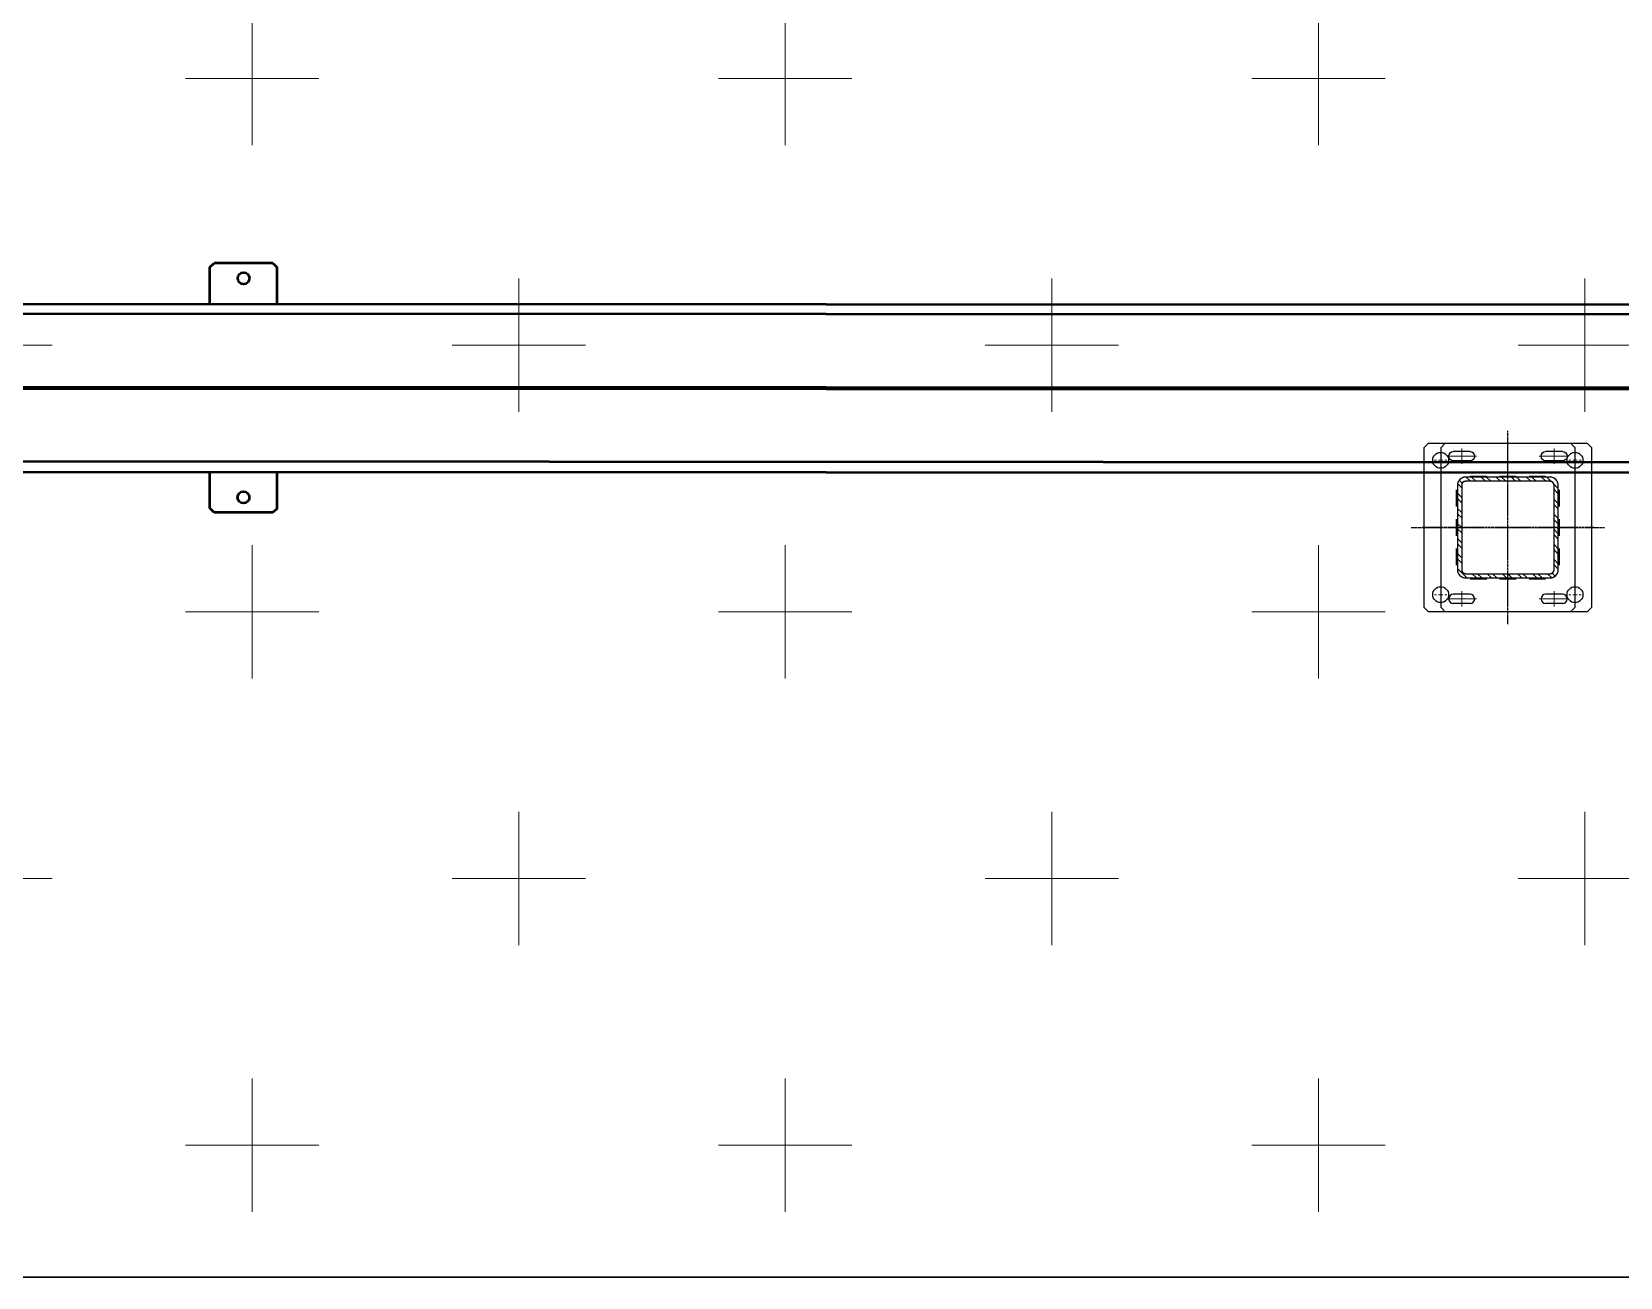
# Model space of a CAD drawing. Header units: millimetres. Extents: x 845401 to 948039, y 511594 to 550263.
# Drawn here: x 917960 to 919852, y 534438 to 535921 of the extents above; entities that cross this region are included whole.
import ezdxf

# ---------------------------------------------------------------- set-up
doc = ezdxf.new("R2010")
doc.units = ezdxf.units.MM
for name, pattern in [('ACAD_ISO02W100', [15, 12, -3]), ('CENTER', [0]), ('CENTERX2', [4, 2.5, -0.5, 0.5, -0.5])]:
    doc.linetypes.add(name, pattern=pattern)
for name, color, linetype in [('00', 7, 'Continuous'), ('中心线层', 1, 'CENTERX2'), ('剖面线层', 2, 'Continuous'), ('焊接符号', 2, 'Continuous'), ('虚线', 4, 'ACAD_ISO02W100')]:
    doc.layers.add(name, color=color, linetype=linetype)
for name, color, linetype, lineweight in [('A-剖-0.10mm.......SECT-L01', 255, 'Continuous', 18), ('中心线', 1, 'CENTER', 9), ('可见 (ISO)', 7, 'Continuous', 50), ('粗实线', 7, 'Continuous', 30)]:
    doc.layers.add(name, color=color, linetype=linetype, lineweight=lineweight)

# ---------------------------------------------------------------- blocks, each defined once
blk = doc.blocks.new('单件分离新结构核图')
at = {"layer": '可见 (ISO)'}
for p, q in [((4624435.2, 894296.6), (4624440.2, 894301.6)), ((4624435.2, 894253.6), (4624435.2, 894296.6)), ((4624510.2, 894301.6), (4624440.2, 894301.6)), ((4624510.2, 894301.6), (4624515.2, 894296.6)), ((4624515.2, 894253.6), (4624515.2, 894296.6)), ((4623956.4, 894253.1), (4626856.4, 894253.1)), ((4626956.4, 894241.1), (4623956.4, 894241.1)), ((4626936.4, 894153.8), (4623976.4, 894153.8)), ((4623976.4, 894152.3), (4626936.4, 894152.3)), ((4626956.4, 894065.1), (4623956.4, 894065.1)), ((4623956.4, 894053.1), (4626956.4, 894053.1)), ((4624435.2, 894009.6), (4624435.2, 894052.6)), ((4624515.2, 894009.6), (4624515.2, 894052.6)), ((4624440.2, 894004.6), (4624435.2, 894009.6)), ((4624510.2, 894004.6), (4624440.2, 894004.6)), ((4624515.2, 894009.6), (4624510.2, 894004.6))]:
    blk.add_line(p, q, dxfattribs=at)
for centre in [(4624475.2, 894283.6), (4624475.2, 894022.6)]:
    blk.add_circle(centre, 7, dxfattribs=at)
blk = doc.blocks.new('C线')
at = {"layer": 'A-剖-0.10mm.......SECT-L01', "color": 1, "rotation": 359.9712527628268}
blk.add_blockref('单件分离新结构核图', (-3624841.2, -417498, 12.7), dxfattribs=at)
blk = doc.blocks.new('SW_CENTERMARKSYMBOL_1')
at = {"layer": '中心线层', "color": 0, "linetype": 'CENTERX2', "lineweight": 18}
for p, q in [((-5, 0), (-8, 0)), ((0, 0), (-2.5, 0)), ((0, 5), (0, 8)), ((0, 0), (0, 2.5)), ((0, 0), (0, -2.5)), ((0, 0), (2.5, 0)), ((5, 0), (8, 0)), ((0, -5), (0, -8))]:
    blk.add_line(p, q, dxfattribs=at)
blk = doc.blocks.new('A$C0EA93B13')
at = {"layer": '剖面线层'}
h = blk.add_hatch(dxfattribs=at)
h.set_pattern_fill('STEEL', color=256, scale=4, angle=360)
h.set_pattern_definition([(45, (-777.313, -2370.405), (-8.980256, 8.980256), []), (45, (-777.313, -2364.055), (-8.980256, 8.980256), [])])
h.paths.add_polyline_path([(174.1, 175), (123.7, 175), (123.7, 170), (174.1, 170, -0.414214), (178.7, 165.4), (178.7, 115), (183.7, 115), (183.7, 165.4, 0.414214)])
h.paths.add_polyline_path([(123.7, 175), (73.3, 175, 0.414214), (63.7, 165.4), (63.7, 115), (68.7, 115), (68.7, 165.4, -0.414214), (73.3, 170), (123.7, 170)])
h.paths.add_polyline_path([(68.7, 115), (63.7, 115), (63.7, 64.6, 0.414214), (73.3, 55), (123.7, 55), (123.7, 60), (73.3, 60, -0.414214), (68.7, 64.6)])
h.paths.add_polyline_path([(183.7, 115), (178.7, 115), (178.7, 64.6, -0.414214), (174.1, 60), (123.7, 60), (123.7, 55), (174.1, 55, 0.414214), (183.7, 64.6)])
at = {"color": 7, "linetype": 'Continuous', "lineweight": 25}
for p, q in [((28.7, 215), (23.7, 210)), ((23.7, 210), (23.7, 20)), ((218.7, 215), (28.7, 215)), ((223.7, 210), (218.7, 215)), ((223.7, 20), (223.7, 210)), ((174.1, 175), (73.3, 175)), ((63.7, 165.4), (63.7, 64.6)), ((68.7, 165.4), (68.7, 64.6)), ((174.1, 170), (73.3, 170)), ((178.7, 64.6), (178.7, 165.4)), ((183.7, 64.6), (183.7, 165.4)), ((73.3, 60), (174.1, 60)), ((73.3, 55), (174.1, 55)), ((23.7, 20), (28.7, 15)), ((218.7, 15), (223.7, 20)), ((28.7, 15), (218.7, 15))]:
    blk.add_line(p, q, dxfattribs=at)
for centre in [(43.7, 195), (203.7, 195), (43.7, 35), (203.7, 35)]:
    blk.add_circle(centre, 9.5, dxfattribs=at)
for centre, radius, start, end in [((73.3, 165.4), 9.6, 90, 180), ((174.1, 165.4), 9.6, 0, 90), ((73.3, 165.4), 4.6, 90, 180), ((174.1, 165.4), 4.6, 0, 90), ((73.3, 64.6), 9.6, 180, 270), ((73.3, 64.6), 4.6, 180, 270), ((174.1, 64.6), 9.6, 270, 0), ((174.1, 64.6), 4.6, 270, 0)]:
    blk.add_arc(centre, radius, start, end, dxfattribs=at)
at = {"layer": '中心线层'}
for p, q in [((123.7, 230), (123.7, 0)), ((8.7, 115), (238.7, 115))]:
    blk.add_line(p, q, dxfattribs=at)
for p in [(43.7, 195), (203.7, 195), (43.7, 35), (203.7, 35)]:
    blk.add_blockref('SW_CENTERMARKSYMBOL_1', p, dxfattribs=at)
blk = doc.blocks.new('DSGDG')
at = {"color": 7, "linetype": 'Continuous', "lineweight": 25}
for p, q in [((95.8, 1999.2), (115.8, 1999.2)), ((95.8, 1988.2), (115.8, 1988.2))]:
    blk.add_line(p, q, dxfattribs=at)
for centre, start, end in [((95.8, 1993.7), 90, 270), ((115.8, 1993.7), 270, 90)]:
    blk.add_arc(centre, 5.5, start, end, dxfattribs=at)
at = {"layer": '中心线'}
for p, q in [((88.3, 1993.7), (123.3, 1993.7)), ((105.8, 2002.7), (105.8, 1984.7)), ((105.8, 1999.9), (105.8, 1987.5))]:
    blk.add_line(p, q, dxfattribs=at)
blk = doc.blocks.new('A$C3A1C310D')
at = {"layer": '焊接符号'}
h = blk.add_hatch(color=256, dxfattribs=at)
h.dxf.hatch_style = 1
h.paths.add_polyline_path([(131.7, 173.9), (131.7, 171.9), (141.7, 171.9), (141.7, 173.9)])
h.paths.add_polyline_path([(121.7, 173.9), (121.7, 171.9), (131.7, 171.9), (131.7, 173.9)])
h = blk.add_hatch(color=256, dxfattribs=at)
h.dxf.hatch_style = 1
h.paths.add_polyline_path([(166.7, 173.9), (166.7, 171.9), (176.7, 171.9), (176.7, 173.9)])
h.paths.add_polyline_path([(156.7, 173.9), (156.7, 171.9), (166.7, 171.9), (166.7, 173.9)])
h = blk.add_hatch(color=256, dxfattribs=at)
h.dxf.hatch_style = 1
h.paths.add_polyline_path([(201.7, 173.9), (201.7, 171.9), (191.7, 171.9), (191.7, 173.9)])
h.paths.add_polyline_path([(211.7, 173.9), (211.7, 171.9), (201.7, 171.9), (201.7, 173.9)])
h = blk.add_hatch(color=256, dxfattribs=at)
h.dxf.hatch_style = 1
h.paths.add_polyline_path([(104.7, 146.9), (106.7, 146.9), (106.7, 136.9), (104.7, 136.9)])
h.paths.add_polyline_path([(104.7, 156.9), (106.7, 156.9), (106.7, 146.9), (104.7, 146.9)])
h = blk.add_hatch(color=256, dxfattribs=at)
h.dxf.hatch_style = 1
h.paths.add_polyline_path([(228.6, 146.9), (226.6, 146.9), (226.6, 136.9), (228.6, 136.9)])
h.paths.add_polyline_path([(228.6, 156.9), (226.6, 156.9), (226.6, 146.9), (228.6, 146.9)])
h = blk.add_hatch(color=256, dxfattribs=at)
h.dxf.hatch_style = 1
h.paths.add_polyline_path([(104.7, 111.9), (106.7, 111.9), (106.7, 101.9), (104.7, 101.9)])
h.paths.add_polyline_path([(104.7, 121.9), (106.7, 121.9), (106.7, 111.9), (104.7, 111.9)])
h = blk.add_hatch(color=256, dxfattribs=at)
h.dxf.hatch_style = 1
h.paths.add_polyline_path([(228.6, 111.9), (226.6, 111.9), (226.6, 101.9), (228.6, 101.9)])
h.paths.add_polyline_path([(228.6, 121.9), (226.6, 121.9), (226.6, 111.9), (228.6, 111.9)])
h = blk.add_hatch(color=256, dxfattribs=at)
h.dxf.hatch_style = 1
h.paths.add_polyline_path([(104.7, 76.9), (106.7, 76.9), (106.7, 86.9), (104.7, 86.9)])
h.paths.add_polyline_path([(104.7, 66.9), (106.7, 66.9), (106.7, 76.9), (104.7, 76.9)])
h = blk.add_hatch(color=256, dxfattribs=at)
h.dxf.hatch_style = 1
h.paths.add_polyline_path([(228.6, 76.9), (226.6, 76.9), (226.6, 86.9), (228.6, 86.9)])
h.paths.add_polyline_path([(228.6, 66.9), (226.6, 66.9), (226.6, 76.9), (228.6, 76.9)])
h = blk.add_hatch(color=256, dxfattribs=at)
h.dxf.hatch_style = 1
h.paths.add_polyline_path([(131.7, 49.9), (131.7, 51.9), (141.7, 51.9), (141.7, 49.9)])
h.paths.add_polyline_path([(121.7, 49.9), (121.7, 51.9), (131.7, 51.9), (131.7, 49.9)])
h = blk.add_hatch(color=256, dxfattribs=at)
h.dxf.hatch_style = 1
h.paths.add_polyline_path([(166.7, 49.9), (166.7, 51.9), (176.7, 51.9), (176.7, 49.9)])
h.paths.add_polyline_path([(156.7, 49.9), (156.7, 51.9), (166.7, 51.9), (166.7, 49.9)])
h = blk.add_hatch(color=256, dxfattribs=at)
h.dxf.hatch_style = 1
h.paths.add_polyline_path([(201.7, 49.9), (201.7, 51.9), (191.7, 51.9), (191.7, 49.9)])
h.paths.add_polyline_path([(211.7, 49.9), (211.7, 51.9), (201.7, 51.9), (201.7, 49.9)])
at = {"color": 7, "linetype": 'Continuous', "lineweight": 25}
for p, q in [((71.7, 191.9), (66.7, 186.9)), ((261.7, 191.9), (71.7, 191.9)), ((266.7, 186.9), (261.7, 191.9)), ((66.7, 186.9), (66.7, 36.9)), ((266.7, 36.9), (266.7, 186.9)), ((66.7, 36.9), (71.7, 31.9)), ((71.7, 31.9), (261.7, 31.9)), ((261.7, 31.9), (266.7, 36.9))]:
    blk.add_line(p, q, dxfattribs=at)
at = {"layer": '中心线层'}
for p, q in [((166.7, 9.4), (166.7, 214.4)), ((56.7, 111.9), (276.7, 111.9))]:
    blk.add_line(p, q, dxfattribs=at)
at = {"layer": '虚线'}
for p, q in [((217.1, 171.9), (116.3, 171.9)), ((106.7, 162.3), (106.7, 61.5)), ((111.7, 162.3), (111.7, 61.5)), ((217.1, 166.9), (116.3, 166.9)), ((221.7, 61.5), (221.7, 162.3)), ((226.7, 61.5), (226.7, 162.3)), ((116.3, 56.9), (217.1, 56.9)), ((116.3, 51.9), (217.1, 51.9))]:
    blk.add_line(p, q, dxfattribs=at)
for centre, radius, start, end in [((116.3, 162.3), 9.6, 90, 180), ((217.1, 162.3), 9.6, 0, 90), ((116.3, 162.3), 4.6, 90, 180), ((217.1, 162.3), 4.6, 0, 90), ((116.3, 61.5), 9.6, 180, 270), ((116.3, 61.5), 4.6, 180, 270), ((217.1, 61.5), 9.6, 270, 0), ((217.1, 61.5), 4.6, 270, 0)]:
    blk.add_arc(centre, radius, start, end, dxfattribs=at)
at = {"rotation": 89.99999999999999}
for p in [(2075.4, 61.1), (2075.4, -48.9)]:
    blk.add_blockref('DSGDG', p, dxfattribs=at)
at = {"xscale": -1, "rotation": 270}
for p in [(-1742.1, 61.1), (-1742.1, -48.9)]:
    blk.add_blockref('DSGDG', p, dxfattribs=at)
blk = doc.blocks.new('G$C8DB13656')
at = {"color": 0, "linetype": 'ByBlock', "lineweight": -2}
for name, p in [('A$C0EA93B13', (-8.7, 0)), ('A$C3A1C310D', (-51.7, 3.1))]:
    blk.add_blockref(name, p, dxfattribs=at)
blk = doc.blocks.new('G$C92EDEFAC')
at = {"color": 7, "xscale": -1, "rotation": 90}
blk.add_blockref('G$C8DB13656', (230, 230), dxfattribs=at)
blk = doc.blocks.new('立腿底板')
at = {"color": 2, "xscale": -1, "rotation": 180}
blk.add_blockref('G$C92EDEFAC', (-115, 115), dxfattribs=at)
blk = doc.blocks.new('BC线平台')
at = {"layer": 'A-剖-0.10mm.......SECT-L01'}
h = blk.add_hatch(dxfattribs=at)
h.set_pattern_fill('CROSS', color=2, scale=50)
h.set_pattern_definition([(0, (691447.87, 341554.85), (317.5, 317.5), [158.75, -476.25]), (90, (691527.24, 341475.47), (-317.5, 317.5), [158.75, -476.25])])
h.paths.add_polyline_path([(791174.1, 370096.4), (802932, 370096.4), (802932, 366396.4), (791174.1, 366396.4)])
at = {"layer": '粗实线', "elevation": 1}
blk.add_lwpolyline([(791174.1, 370096.4), (802932, 370096.4), (802932, 366396.4), (791174.1, 366396.4)], close=True, dxfattribs=at)
blk.add_blockref('立腿底板', (799029.9, 367289.3, 1))

msp = doc.modelspace()

# ---------------------------------------------------------------- block references
at = {"layer": '00'}
for name, p in [('BC线平台', (120688.3, 168041.3, -1)), ('C线', (-81869.8, 61162.2))]:
    msp.add_blockref(name, p, dxfattribs=at)

doc.saveas('drawing.dxf')
